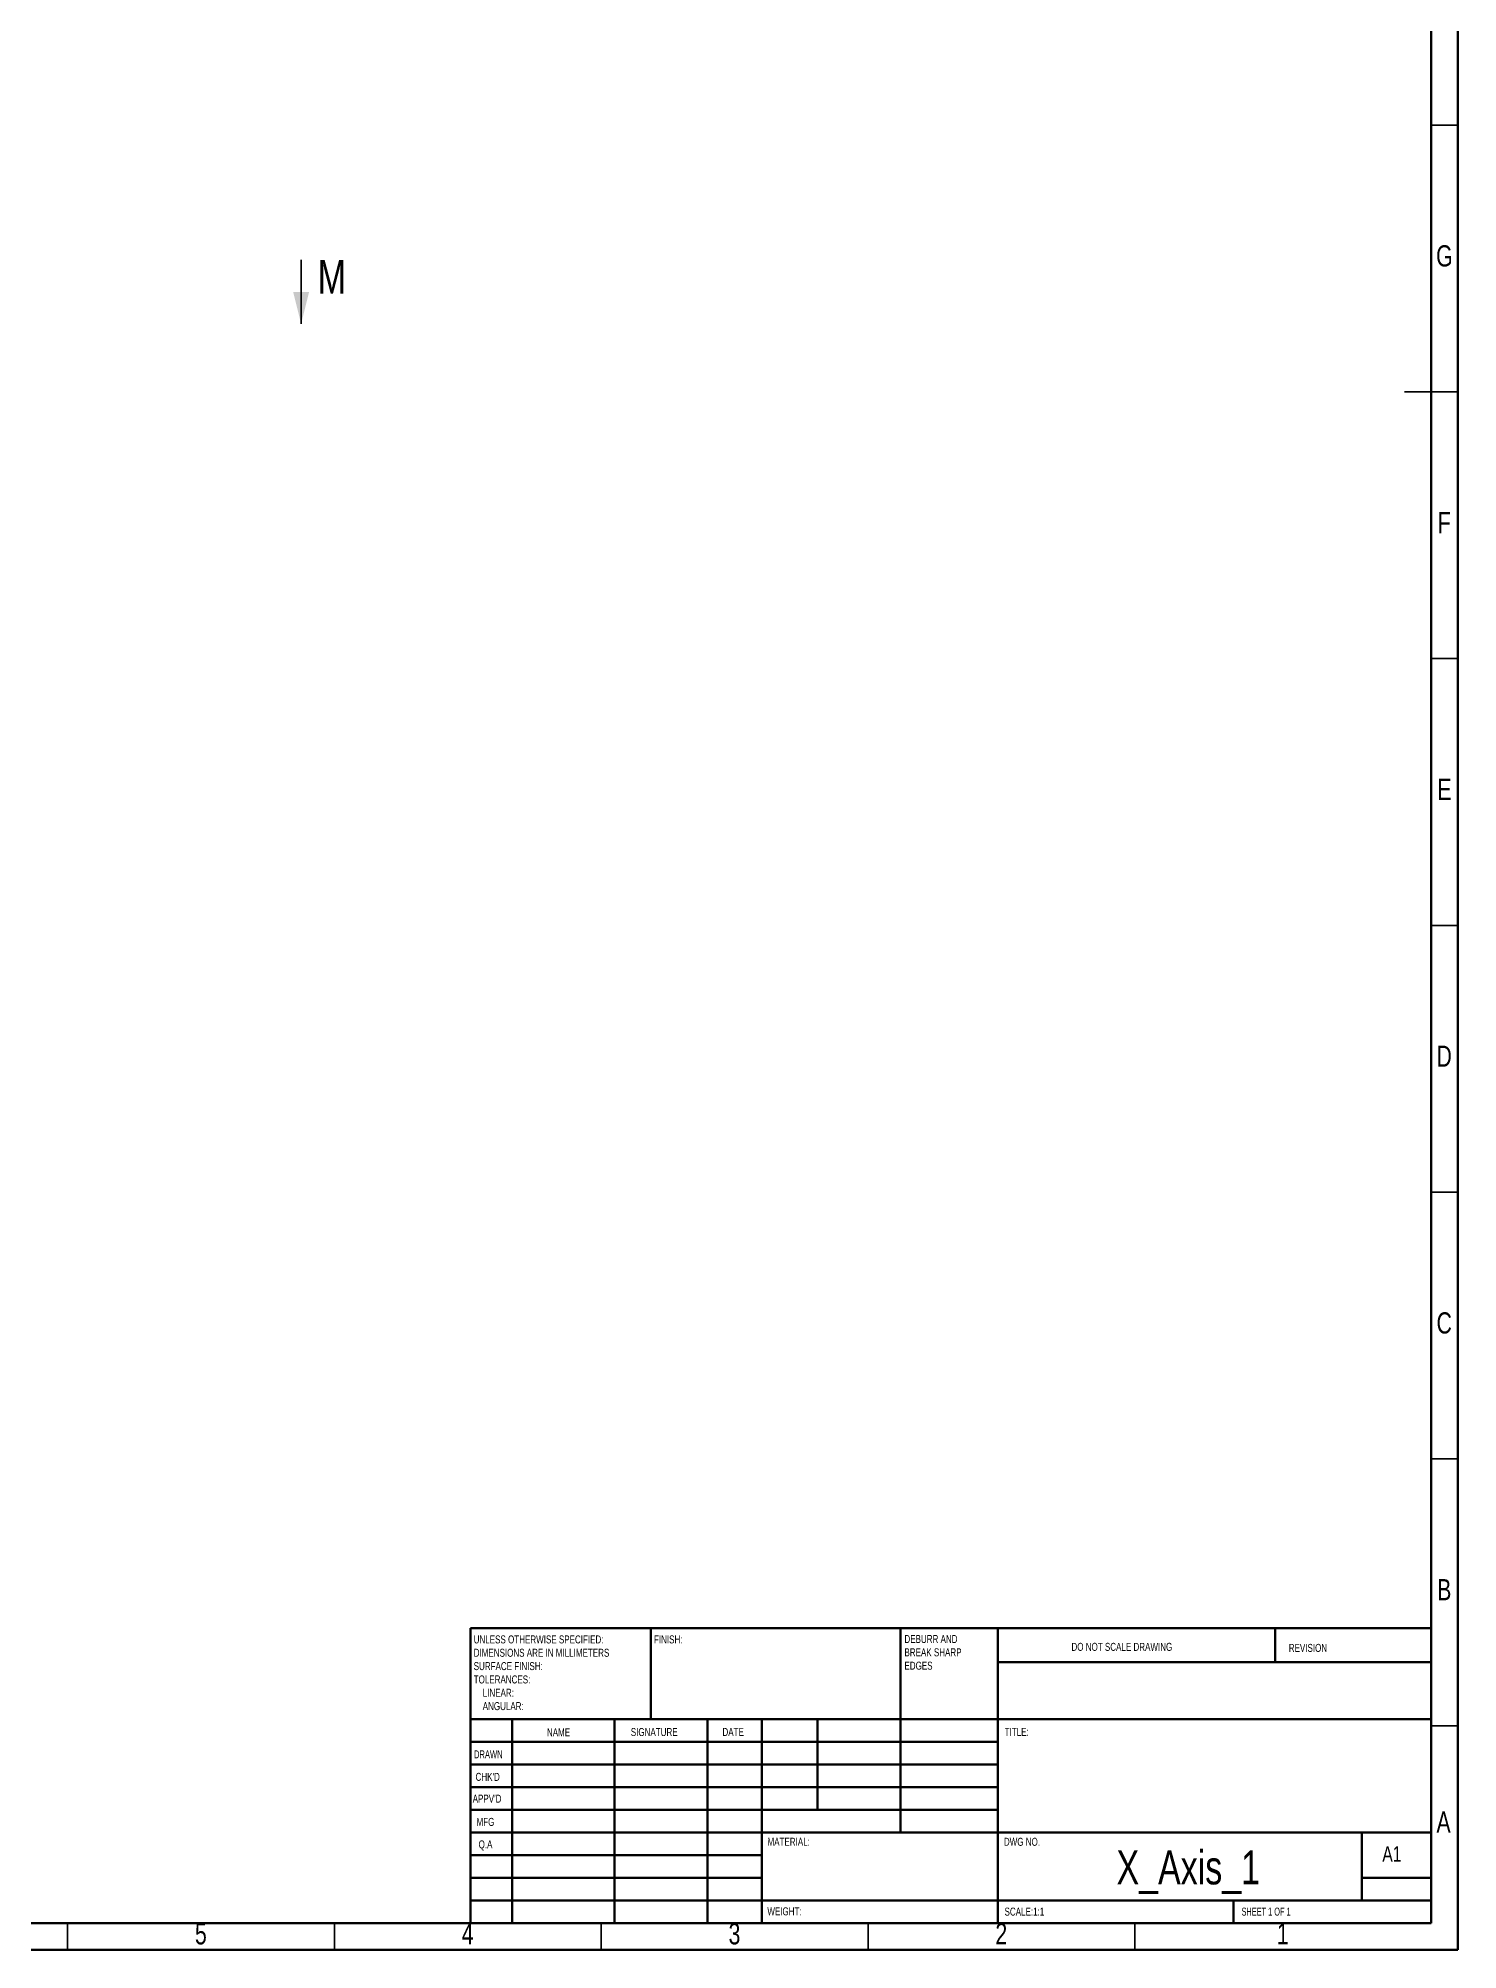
# Model space of a CAD drawing. Header units: millimetres. Extents: x -168 to 836, y 5 to 727.
# Drawn here: x 570 to 836, y 5 to 363.3 of the extents above; entities that cross this region are included whole.
import ezdxf

# ---------------------------------------------------------------- set-up
doc = ezdxf.new("R2010")
doc.units = ezdxf.units.MM
doc.styles.add('SLDTEXTSTYLE0', font='TXT', dxfattribs={"width": 0.75})
doc.styles.add('SLDTEXTSTYLE1', font='TXT', dxfattribs={"width": 0.686449})
doc.styles.add('SLDTEXTSTYLE2', font='TXT', dxfattribs={"width": 0.6875})

# ---------------------------------------------------------------- blocks, each defined once
blk = doc.blocks.new('SW_NOTE_0')
at = {"color": 0, "linetype": 'Continuous', "lineweight": 0, "char_height": 1.5, "attachment_point": 1, "style": 'SLDTEXTSTYLE0'}
for s, insert in [('UNLESS OTHERWISE SPECIFIED:', (0, 1.93)), ('SURFACE FINISH:', (0, -3.07)), ('DIMENSIONS ARE IN MILLIMETERS', (0, -0.57)), ('TOLERANCES:', (0, -5.57)), ('ANGULAR:', (1.69, -10.57)), ('LINEAR:', (1.69, -8.07))]:
    blk.add_mtext(s, dxfattribs=dict(at, insert=insert))
blk = doc.blocks.new('SW_NOTE_1')
at = {"color": 0, "linetype": 'Continuous', "lineweight": 0, "char_height": 1.5, "attachment_point": 1, "style": 'SLDTEXTSTYLE0'}
for s, insert in [('DEBURR AND', (0, 1.93)), ('BREAK SHARP', (0, -0.57)), ('EDGES', (0, -3.07))]:
    blk.add_mtext(s, dxfattribs=dict(at, insert=insert))

msp = doc.modelspace()

# ---------------------------------------------------------------- linework, layer by layer
at = {"color": 7, "linetype": 'Continuous', "lineweight": 70}
for p, q in [((836, 589), (836, 5)), ((831, 584), (831, 10)), ((831, 10), (20, 10)), ((836, 5), (15, 5))]:
    msp.add_line(p, q, dxfattribs=at)
at = {"color": 7, "linetype": 'Continuous', "lineweight": 35}
for p, q in [((831, 347), (836, 347)), ((619.25, 321.75), (619.25, 309.75)), ((836, 297), (826, 297)), ((831, 297), (836, 297)), ((831, 247), (836, 247)), ((831, 197), (836, 197)), ((831, 147), (836, 147)), ((831, 97), (836, 97)), ((831, 47), (836, 47)), ((575.5, 10), (575.5, 5)), ((625.5, 10), (625.5, 5)), ((675.5, 10), (675.5, 5)), ((725.5, 10), (725.5, 5)), ((775.5, 10), (775.5, 5))]:
    msp.add_line(p, q, dxfattribs=at)
at = {"color": 7, "linetype": 'Continuous', "lineweight": 50}
for p, q in [((651, 65.25), (831, 65.25)), ((651, 65.25), (651, 10)), ((684.8, 48.25), (684.8, 65.25)), ((731.6, 65.25), (731.6, 27)), ((749.8, 65.25), (749.8, 10)), ((801.8, 58.88), (801.8, 65.25)), ((831, 58.88), (749.8, 58.88)), ((831, 48.25), (651, 48.25)), ((658.8, 48.25), (658.8, 10)), ((677.99, 48.25), (677.99, 10)), ((695.4, 48.25), (695.4, 10)), ((705.6, 10), (705.6, 48.25)), ((716, 31.25), (716, 48.25)), ((749.8, 44), (651, 44)), ((749.8, 39.75), (651, 39.75)), ((749.8, 35.5), (651, 35.5)), ((749.8, 31.25), (651, 31.25)), ((705.6, 27), (651, 27)), ((705.6, 27), (831, 27)), ((818, 14.25), (818, 27)), ((705.6, 22.75), (651, 22.75)), ((705.6, 18.5), (651, 18.5)), ((831, 18.5), (818, 18.5)), ((651, 14.25), (831, 14.25)), ((794, 10), (794, 14.25))]:
    msp.add_line(p, q, dxfattribs=at)
at = {"color": 7, "linetype": 'Continuous', "lineweight": 35}
msp.add_solid([(619.25, 309.75), (620.75, 315.75), (617.75, 315.75)], dxfattribs=at)

# ---------------------------------------------------------------- block references
at = {"color": 7, "linetype": 'Continuous', "lineweight": 0}
for name, p in [('SW_NOTE_0', (651.59, 61.99)), ('SW_NOTE_1', (732.31, 62.07))]:
    msp.add_blockref(name, p, dxfattribs=at)

# ---------------------------------------------------------------- texts
for s, insert, char_height, attachment_point, style in [('G', (833.49, 324.48), 3.97, 2, 'SLDTEXTSTYLE0'), ('F', (833.46, 274.48), 3.97, 2, 'SLDTEXTSTYLE0'), ('E', (833.51, 224.48), 3.97, 2, 'SLDTEXTSTYLE0'), ('D', (833.45, 174.48), 3.97, 2, 'SLDTEXTSTYLE0'), ('C', (833.46, 124.48), 3.97, 2, 'SLDTEXTSTYLE0'), ('B', (833.47, 74.48), 3.97, 2, 'SLDTEXTSTYLE0'), ('FINISH:', (685.37, 63.92), 1.5, 1, 'SLDTEXTSTYLE0'), ('DO NOT SCALE DRAWING', (763.61, 62.53), 1.5, 1, 'SLDTEXTSTYLE0'), ('REVISION', (804.33, 62.33), 1.5, 1, 'SLDTEXTSTYLE0'), ('SIGNATURE', (681.03, 46.56), 1.5, 1, 'SLDTEXTSTYLE0'), ('NAME', (665.32, 46.5), 1.5, 1, 'SLDTEXTSTYLE0'), ('DATE', (698.21, 46.58), 1.5, 1, 'SLDTEXTSTYLE0'), ('TITLE:', (751.09, 46.58), 1.5, 1, 'SLDTEXTSTYLE0'), ('DRAWN', (651.64, 42.38), 1.5, 1, 'SLDTEXTSTYLE1'), ("CHK'D", (651.94, 38.16), 1.5, 1, 'SLDTEXTSTYLE0'), ("APPV'D", (651.4, 34.07), 1.5, 1, 'SLDTEXTSTYLE0'), ('MFG', (652.12, 29.72), 1.5, 1, 'SLDTEXTSTYLE0'), ('A', (833.34, 30.92), 3.97, 2, 'SLDTEXTSTYLE0'), ('Q.A', (652.51, 25.5), 1.5, 1, 'SLDTEXTSTYLE0'), ('MATERIAL:', (706.65, 25.99), 1.5, 1, 'SLDTEXTSTYLE0'), ('DWG NO.', (750.95, 25.99), 1.5, 1, 'SLDTEXTSTYLE0'), ('X_Axis_1', (785.5, 23.61), 6.35, 2, 'SLDTEXTSTYLE0'), ('A1', (821.87, 24.41), 2.91, 1, 'SLDTEXTSTYLE0'), ('WEIGHT:', (706.62, 12.95), 1.499, 1, 'SLDTEXTSTYLE0'), ('SCALE:1:1', (751.07, 12.9), 1.5, 1, 'SLDTEXTSTYLE0'), ('SHEET 1 OF 1', (795.48, 12.9), 1.5, 1, 'SLDTEXTSTYLE2'), ('5', (600.46, 9.98), 3.97, 2, 'SLDTEXTSTYLE0'), ('4', (650.46, 9.98), 3.97, 2, 'SLDTEXTSTYLE0'), ('3', (700.46, 9.98), 3.97, 2, 'SLDTEXTSTYLE0'), ('2', (750.46, 9.98), 3.97, 2, 'SLDTEXTSTYLE0'), ('1', (803.21, 9.98), 3.97, 2, 'SLDTEXTSTYLE0')]:
    msp.add_mtext(s, dxfattribs=dict(at, insert=insert, char_height=char_height, attachment_point=attachment_point, style=style))
at = {"color": 7, "linetype": 'Continuous', "insert": (622.35, 321.75), "char_height": 6.35, "attachment_point": 1, "style": 'SLDTEXTSTYLE0'}
msp.add_mtext('M', dxfattribs=at)

doc.saveas('drawing.dxf')
